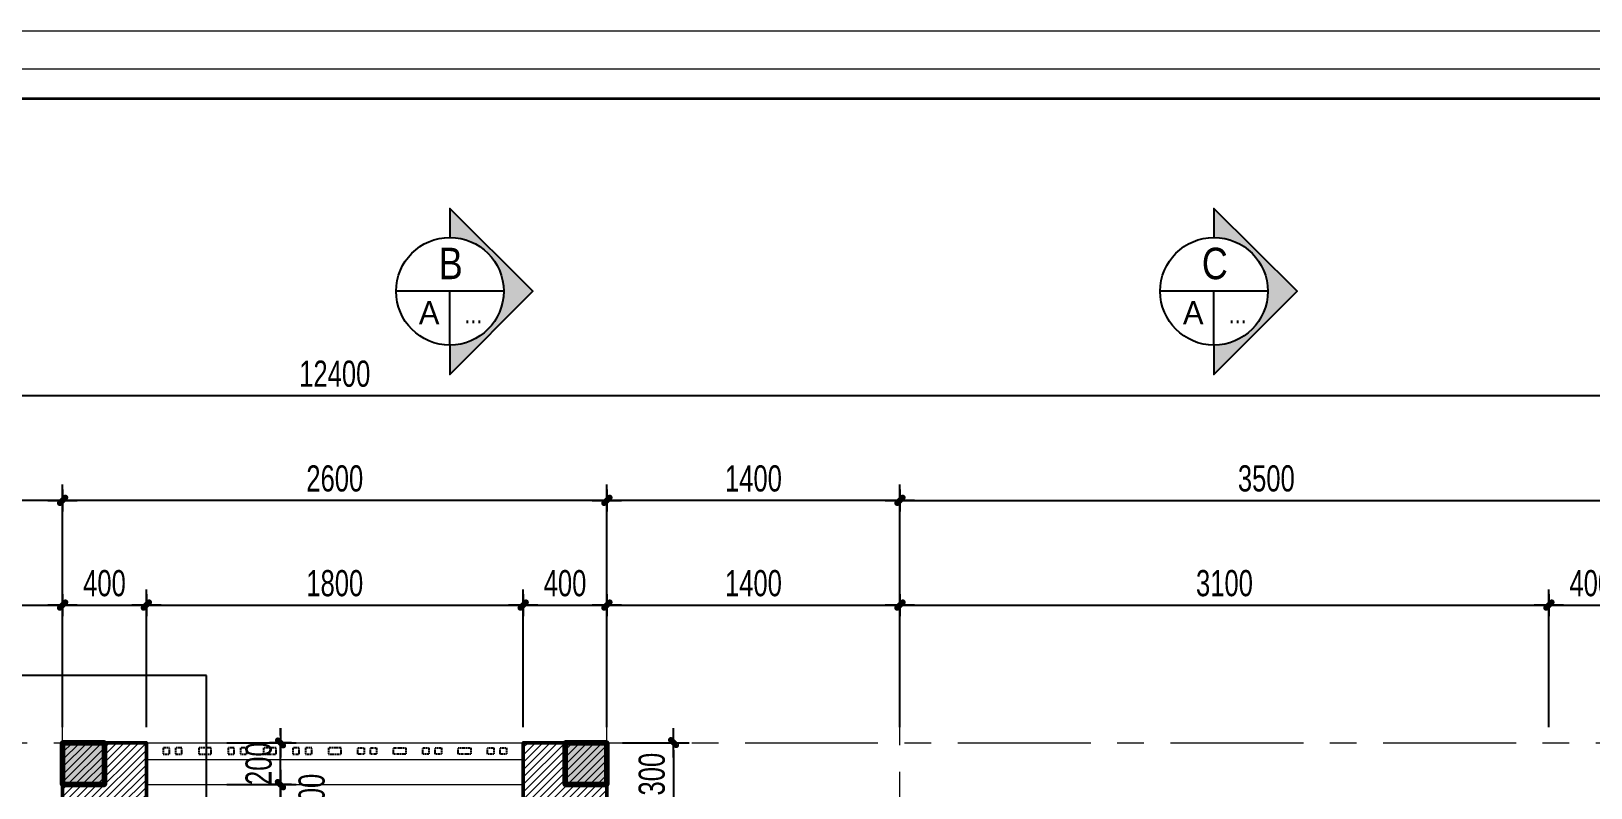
# Model space of a CAD drawing. Header units: inches. Extents: x 88947 to 296847, y 35049 to 161062.
# Drawn here: x 160798 to 168248, y 73442 to 77053 of the extents above; entities that cross this region are included whole.
import ezdxf
from ezdxf.enums import TextEntityAlignment as Align

# ---------------------------------------------------------------- set-up
doc = ezdxf.new("R2010")
doc.units = ezdxf.units.IN
doc.header["$MEASUREMENT"] = 0
doc.header["$PDMODE"] = 1
for name, pattern in [('ACAD_ISO03W100', [30, 12, -18]), ('CENTER', [50.8, 31.75, -6.35, 6.35, -6.35]), ('HIDDEN', [0.375, 0.25, -0.125])]:
    doc.linetypes.add(name, pattern=pattern)
for name, color, linetype, lineweight in [('A-Dims', 145, 'Continuous', 25), ('A-Text', 30, 'Continuous', 9), ('A-Wall', 2, 'Continuous', 35), ('DIM', 7, 'Continuous', 25), ('HACTH', 8, 'Continuous', 5), ('HATCH', 8, 'Continuous', 5), ('KHUNG 1', 6, 'Continuous', 70), ('KHUNG 2', 144, 'Continuous', 18), ('KY HIEU', 4, 'Continuous', 25), ('NETMANH', 192, 'Continuous', 18), ('netthay', 254, 'Continuous', 25), ('THAY', 3, 'Continuous', 18), ('TRUC', 252, 'ACAD_ISO03W100', 13), ('TUONG', 4, 'Continuous', 50)]:
    doc.layers.add(name, color=color, linetype=linetype, lineweight=lineweight)
doc.layers.add('text', color=2, linetype='Continuous')
doc.styles.add('AVO-B', font='VAVOB.TTF')
doc.styles.add('DDCo-B-Helve-condense', font='VHELVCB.TTF')
doc.styles.add('VNI-HELVE-CONDENSE', font='VNARIAL.TTF', dxfattribs={"width": 0.7})
doc.dimstyles.new('TAS-100', dxfattribs={"dimscale": 50, "dimtxt": 2.5, "dimasz": 0.7, "dimexe": 1.5, "dimexo": 1.5, "dimgap": 0.8, "dimtad": 1, "dimdec": 0, "dimzin": 3, "dimdsep": 46, "dimtxsty": 'VNI-HELVE-CONDENSE', "dimblk": 'TICK', "dimcen": 2.5, "dimclrt": 71, "dimazin": 2, "dimtfac": 0.75, "dimtdec": 0, "dimtix": 1, "dimtmove": 2, "dimatfit": 2, "dimldrblk": 'TICK123', "dimfxl": 1.5, "dimtolj": 1, "dimtzin": 0, "dimarcsym": 0})
doc.dimstyles.new('TAS-50', dxfattribs={"dimscale": 25, "dimtxt": 2.5, "dimasz": 0.7, "dimexe": 1.5, "dimexo": 1.5, "dimgap": 0.8, "dimtad": 1, "dimdec": 0, "dimzin": 3, "dimdsep": 46, "dimtxsty": 'VNI-HELVE-CONDENSE', "dimblk": 'TICK', "dimcen": 2.5, "dimclrt": 71, "dimazin": 2, "dimtfac": 0.75, "dimtdec": 0, "dimtix": 1, "dimtmove": 2, "dimatfit": 2, "dimldrblk": 'TICK123', "dimfxl": 1.5, "dimtolj": 1, "dimtzin": 0, "dimarcsym": 0})

# ---------------------------------------------------------------- blocks, each defined once
blk = doc.blocks.new('khung ten')
at = {"layer": 'A-Wall', "ltscale": 0.7}
blk.add_lwpolyline([(267204, -219099), (305804, -219099), (305804, -190799), (267204, -190799)], close=True, dxfattribs=at)
at = {"layer": 'KHUNG 2', "ltscale": 0.7}
blk.add_lwpolyline([(267004, -219299), (306004, -219299), (306004, -190599), (267004, -190599)], close=True, dxfattribs=at)
at = {"layer": 'NETMANH', "ltscale": 0.7}
blk.add_lwpolyline([(265004, -220042), (307004, -220042), (307004, -190342), (265004, -190342)], close=True, dxfattribs=at)
blk = doc.blocks.new('TICK')
at = {"layer": 'A-Dims', "color": 1}
for p, q in [((-2, 0), (2, 0)), ((0, 1.5), (0, -1.5))]:
    blk.add_line(p, q, dxfattribs=at)
at = {"layer": 'A-Dims', "color": 1, "const_width": 0.788}
blk.add_lwpolyline([(-0.33, -0.35), (0.38, 0.38)], dxfattribs=at)
at = {"layer": 'A-Dims', "color": 1, "const_width": 0.394}
for points in [[(0.24, 0.52, -0.414214), (0.52, 0.52, -1)], [(0.52, 0.52, -0.414214), (0.52, 0.24, -1)], [(-0.47, -0.21, 0.414214), (-0.47, -0.49, 1)], [(-0.47, -0.49, 0.414214), (-0.19, -0.49, 1)]]:
    blk.add_lwpolyline(points, format="xyb", dxfattribs=at)
blk = doc.blocks.new('*D112')
at = {"layer": 'Defpoints', "color": 0}
for p in [(160947.7, 74314), (159547.7, 73656.8), (160947.7, 73656.8)]:
    blk.add_point(p, dxfattribs=at)
at = {"layer": 'DIM', "color": 0, "lineweight": -2}
for p, q in [((159547.7, 73731.8), (159547.7, 74389)), ((160947.7, 73731.8), (160947.7, 74389)), ((159582.7, 74314), (160912.7, 74314))]:
    blk.add_line(p, q, dxfattribs=at)
at = {"layer": 'DIM', "color": 0, "lineweight": -2, "xscale": 35, "yscale": 35, "zscale": 35, "rotation": 180}
blk.add_blockref('TICK', (159547.7, 74314), dxfattribs=at)
at = {"layer": 'DIM', "color": 0, "lineweight": -2, "xscale": 35, "yscale": 35, "zscale": 35}
blk.add_blockref('TICK', (160947.7, 74314), dxfattribs=at)
at = {"layer": 'DIM', "color": 71, "insert": (160247.7, 74417.8), "char_height": 125, "attachment_point": 5, "style": 'VNI-HELVE-CONDENSE'}
blk.add_mtext('\\A1;1400', dxfattribs=at)
blk = doc.blocks.new('TICK123')
at = {"layer": 'A-Dims', "color": 1}
blk.add_lwpolyline([(0.05, 0, 0, 0.84, 0), (-2.11, 0, 8.4, 8.4, 0)], format="xyseb", dxfattribs=at)
blk = doc.blocks.new('*D163')
at = {"layer": 'Defpoints', "color": 0}
for p in [(161347.7, 74314), (160947.7, 73656.8), (161347.7, 73656.8)]:
    blk.add_point(p, dxfattribs=at)
at = {"layer": 'DIM', "color": 0, "lineweight": -2}
for p, q in [((160947.7, 73731.8), (160947.7, 74389)), ((161347.7, 73731.8), (161347.7, 74389)), ((160982.7, 74314), (161312.7, 74314))]:
    blk.add_line(p, q, dxfattribs=at)
at = {"layer": 'DIM', "color": 0, "lineweight": -2, "xscale": 35, "yscale": 35, "zscale": 35, "rotation": 180}
blk.add_blockref('TICK', (160947.7, 74314), dxfattribs=at)
at = {"layer": 'DIM', "color": 0, "lineweight": -2, "xscale": 35, "yscale": 35, "zscale": 35}
blk.add_blockref('TICK', (161347.7, 74314), dxfattribs=at)
at = {"layer": 'DIM', "color": 71, "insert": (161147.7, 74417.8), "char_height": 125, "attachment_point": 5, "style": 'VNI-HELVE-CONDENSE'}
blk.add_mtext('\\A1;400', dxfattribs=at)
blk = doc.blocks.new('*D164')
at = {"layer": 'Defpoints', "color": 0}
for p in [(163147.7, 74314), (161347.7, 73656.8), (163147.7, 73656.8)]:
    blk.add_point(p, dxfattribs=at)
at = {"layer": 'DIM', "color": 0, "lineweight": -2}
for p, q in [((161347.7, 73731.8), (161347.7, 74389)), ((163147.7, 73731.8), (163147.7, 74389)), ((161382.7, 74314), (163112.7, 74314))]:
    blk.add_line(p, q, dxfattribs=at)
at = {"layer": 'DIM', "color": 0, "lineweight": -2, "xscale": 35, "yscale": 35, "zscale": 35, "rotation": 180}
blk.add_blockref('TICK', (161347.7, 74314), dxfattribs=at)
at = {"layer": 'DIM', "color": 0, "lineweight": -2, "xscale": 35, "yscale": 35, "zscale": 35}
blk.add_blockref('TICK', (163147.7, 74314), dxfattribs=at)
at = {"layer": 'DIM', "color": 71, "insert": (162247.7, 74417.8), "char_height": 125, "attachment_point": 5, "style": 'VNI-HELVE-CONDENSE'}
blk.add_mtext('\\A1;1800', dxfattribs=at)
blk = doc.blocks.new('*D165')
at = {"layer": 'Defpoints', "color": 0}
for p in [(163547.7, 74314), (163147.7, 73656.8), (163547.7, 73656.8)]:
    blk.add_point(p, dxfattribs=at)
at = {"layer": 'DIM', "color": 0, "lineweight": -2}
for p, q in [((163147.7, 73731.8), (163147.7, 74389)), ((163547.7, 73731.8), (163547.7, 74389)), ((163182.7, 74314), (163512.7, 74314))]:
    blk.add_line(p, q, dxfattribs=at)
at = {"layer": 'DIM', "color": 0, "lineweight": -2, "xscale": 35, "yscale": 35, "zscale": 35, "rotation": 180}
blk.add_blockref('TICK', (163147.7, 74314), dxfattribs=at)
at = {"layer": 'DIM', "color": 0, "lineweight": -2, "xscale": 35, "yscale": 35, "zscale": 35}
blk.add_blockref('TICK', (163547.7, 74314), dxfattribs=at)
at = {"layer": 'DIM', "color": 71, "insert": (163347.7, 74417.8), "char_height": 125, "attachment_point": 5, "style": 'VNI-HELVE-CONDENSE'}
blk.add_mtext('\\A1;400', dxfattribs=at)
blk = doc.blocks.new('*D113')
at = {"layer": 'Defpoints', "color": 0}
for p in [(164947.7, 74314), (163547.7, 73656.8), (164947.7, 73656.8)]:
    blk.add_point(p, dxfattribs=at)
at = {"layer": 'DIM', "color": 0, "lineweight": -2}
for p, q in [((163547.7, 73731.8), (163547.7, 74389)), ((164947.7, 73731.8), (164947.7, 74389)), ((163582.7, 74314), (164912.7, 74314))]:
    blk.add_line(p, q, dxfattribs=at)
at = {"layer": 'DIM', "color": 0, "lineweight": -2, "xscale": 35, "yscale": 35, "zscale": 35, "rotation": 180}
blk.add_blockref('TICK', (163547.7, 74314), dxfattribs=at)
at = {"layer": 'DIM', "color": 0, "lineweight": -2, "xscale": 35, "yscale": 35, "zscale": 35}
blk.add_blockref('TICK', (164947.7, 74314), dxfattribs=at)
at = {"layer": 'DIM', "color": 71, "insert": (164247.7, 74417.8), "char_height": 125, "attachment_point": 5, "style": 'VNI-HELVE-CONDENSE'}
blk.add_mtext('\\A1;1400', dxfattribs=at)
blk = doc.blocks.new('*D114')
at = {"layer": 'Defpoints', "color": 0}
for p in [(168047.7, 74314), (164947.7, 73656.8), (168047.7, 73656.8)]:
    blk.add_point(p, dxfattribs=at)
at = {"layer": 'DIM', "color": 0, "lineweight": -2}
for p, q in [((164947.7, 73731.8), (164947.7, 74389)), ((168047.7, 73731.8), (168047.7, 74389)), ((164982.7, 74314), (168012.7, 74314))]:
    blk.add_line(p, q, dxfattribs=at)
at = {"layer": 'DIM', "color": 0, "lineweight": -2, "xscale": 35, "yscale": 35, "zscale": 35, "rotation": 180}
blk.add_blockref('TICK', (164947.7, 74314), dxfattribs=at)
at = {"layer": 'DIM', "color": 0, "lineweight": -2, "xscale": 35, "yscale": 35, "zscale": 35}
blk.add_blockref('TICK', (168047.7, 74314), dxfattribs=at)
at = {"layer": 'DIM', "color": 71, "insert": (166497.7, 74417.9), "char_height": 125, "attachment_point": 5, "style": 'VNI-HELVE-CONDENSE'}
blk.add_mtext('\\A1;3100', dxfattribs=at)
blk = doc.blocks.new('*D115')
at = {"layer": 'Defpoints', "color": 0}
for p in [(168447.7, 74314), (168047.7, 73656.8), (168447.7, 73656.8)]:
    blk.add_point(p, dxfattribs=at)
at = {"layer": 'DIM', "color": 0, "lineweight": -2}
for p, q in [((168047.7, 73731.8), (168047.7, 74389)), ((168447.7, 73731.8), (168447.7, 74389)), ((168082.7, 74314), (168412.7, 74314))]:
    blk.add_line(p, q, dxfattribs=at)
at = {"layer": 'DIM', "color": 0, "lineweight": -2, "xscale": 35, "yscale": 35, "zscale": 35, "rotation": 180}
blk.add_blockref('TICK', (168047.7, 74314), dxfattribs=at)
at = {"layer": 'DIM', "color": 0, "lineweight": -2, "xscale": 35, "yscale": 35, "zscale": 35}
blk.add_blockref('TICK', (168447.7, 74314), dxfattribs=at)
at = {"layer": 'DIM', "color": 71, "insert": (168247.7, 74417.8), "char_height": 125, "attachment_point": 5, "style": 'VNI-HELVE-CONDENSE'}
blk.add_mtext('\\A1;400', dxfattribs=at)
blk = doc.blocks.new('*D117')
at = {"layer": 'Defpoints', "color": 0}
for p in [(168447.7, 74814), (164947.7, 73656.8), (168447.7, 73656.8)]:
    blk.add_point(p, dxfattribs=at)
at = {"layer": 'DIM', "color": 0, "lineweight": -2}
for p, q in [((164947.7, 73731.8), (164947.7, 74889)), ((168447.7, 73731.8), (168447.7, 74889)), ((164982.7, 74814), (168412.7, 74814))]:
    blk.add_line(p, q, dxfattribs=at)
at = {"layer": 'DIM', "color": 0, "lineweight": -2, "xscale": 35, "yscale": 35, "zscale": 35, "rotation": 180}
blk.add_blockref('TICK', (164947.7, 74814), dxfattribs=at)
at = {"layer": 'DIM', "color": 0, "lineweight": -2, "xscale": 35, "yscale": 35, "zscale": 35}
blk.add_blockref('TICK', (168447.7, 74814), dxfattribs=at)
at = {"layer": 'DIM', "color": 71, "insert": (166697.7, 74917.9), "char_height": 125, "attachment_point": 5, "style": 'VNI-HELVE-CONDENSE'}
blk.add_mtext('\\A1;3500', dxfattribs=at)
blk = doc.blocks.new('*D118')
at = {"layer": 'Defpoints', "color": 0}
for p in [(163547.7, 74814), (163547.7, 73656.8), (164947.7, 73656.8)]:
    blk.add_point(p, dxfattribs=at)
at = {"layer": 'DIM', "color": 0, "lineweight": -2}
for p, q in [((163547.7, 73731.8), (163547.7, 74889)), ((164947.7, 73731.8), (164947.7, 74889)), ((164912.7, 74814), (163582.7, 74814))]:
    blk.add_line(p, q, dxfattribs=at)
at = {"layer": 'DIM', "color": 0, "lineweight": -2, "xscale": 35, "yscale": 35, "zscale": 35, "rotation": 180}
blk.add_blockref('TICK', (163547.7, 74814), dxfattribs=at)
at = {"layer": 'DIM', "color": 0, "lineweight": -2, "xscale": 35, "yscale": 35, "zscale": 35}
blk.add_blockref('TICK', (164947.7, 74814), dxfattribs=at)
at = {"layer": 'DIM', "color": 71, "insert": (164247.7, 74917.8), "char_height": 125, "attachment_point": 5, "style": 'VNI-HELVE-CONDENSE'}
blk.add_mtext('\\A1;1400', dxfattribs=at)
blk = doc.blocks.new('*D119')
at = {"layer": 'Defpoints', "color": 0}
for p in [(160947.7, 74814), (160947.7, 73656.8), (163547.7, 73656.8)]:
    blk.add_point(p, dxfattribs=at)
at = {"layer": 'DIM', "color": 0, "lineweight": -2}
for p, q in [((160947.7, 73731.8), (160947.7, 74889)), ((163547.7, 73731.8), (163547.7, 74889)), ((163512.7, 74814), (160982.7, 74814))]:
    blk.add_line(p, q, dxfattribs=at)
at = {"layer": 'DIM', "color": 0, "lineweight": -2, "xscale": 35, "yscale": 35, "zscale": 35, "rotation": 180}
blk.add_blockref('TICK', (160947.7, 74814), dxfattribs=at)
at = {"layer": 'DIM', "color": 0, "lineweight": -2, "xscale": 35, "yscale": 35, "zscale": 35}
blk.add_blockref('TICK', (163547.7, 74814), dxfattribs=at)
at = {"layer": 'DIM', "color": 71, "insert": (162247.7, 74917.8), "char_height": 125, "attachment_point": 5, "style": 'VNI-HELVE-CONDENSE'}
blk.add_mtext('\\A1;2600', dxfattribs=at)
blk = doc.blocks.new('*D120')
at = {"layer": 'Defpoints', "color": 0}
for p in [(159547.7, 74814), (159547.7, 73656.8), (160947.7, 73656.8)]:
    blk.add_point(p, dxfattribs=at)
at = {"layer": 'DIM', "color": 0, "lineweight": -2}
for p, q in [((159547.7, 73731.8), (159547.7, 74889)), ((160947.7, 73731.8), (160947.7, 74889)), ((160912.7, 74814), (159582.7, 74814))]:
    blk.add_line(p, q, dxfattribs=at)
at = {"layer": 'DIM', "color": 0, "lineweight": -2, "xscale": 35, "yscale": 35, "zscale": 35, "rotation": 180}
blk.add_blockref('TICK', (159547.7, 74814), dxfattribs=at)
at = {"layer": 'DIM', "color": 0, "lineweight": -2, "xscale": 35, "yscale": 35, "zscale": 35}
blk.add_blockref('TICK', (160947.7, 74814), dxfattribs=at)
at = {"layer": 'DIM', "color": 71, "insert": (160247.7, 74917.8), "char_height": 125, "attachment_point": 5, "style": 'VNI-HELVE-CONDENSE'}
blk.add_mtext('\\A1;1400', dxfattribs=at)
blk = doc.blocks.new('*D122')
at = {"layer": 'Defpoints', "color": 0}
for p in [(168447.7, 75314), (156047.7, 73656.8), (168447.7, 73656.8)]:
    blk.add_point(p, dxfattribs=at)
at = {"layer": 'DIM', "color": 0, "lineweight": -2}
for p, q in [((156047.7, 73731.8), (156047.7, 75389)), ((168447.7, 73731.8), (168447.7, 75389)), ((156082.7, 75314), (168412.7, 75314))]:
    blk.add_line(p, q, dxfattribs=at)
at = {"layer": 'DIM', "color": 0, "lineweight": -2, "xscale": 35, "yscale": 35, "zscale": 35, "rotation": 180}
blk.add_blockref('TICK', (156047.7, 75314), dxfattribs=at)
at = {"layer": 'DIM', "color": 0, "lineweight": -2, "xscale": 35, "yscale": 35, "zscale": 35}
blk.add_blockref('TICK', (168447.7, 75314), dxfattribs=at)
at = {"layer": 'DIM', "color": 71, "insert": (162247.7, 75417.8), "char_height": 125, "attachment_point": 5, "style": 'VNI-HELVE-CONDENSE'}
blk.add_mtext('\\A1;12400', dxfattribs=at)
blk = doc.blocks.new('*D142')
at = {"layer": 'Defpoints', "color": 0}
for p in [(163547.7, 73656.8), (163547.7, 73356.8), (163866.4, 73356.8)]:
    blk.add_point(p, dxfattribs=at)
at = {"layer": 'DIM', "color": 0, "lineweight": -2}
for p, q in [((163622.7, 73656.8), (163941.4, 73656.8)), ((163866.4, 73621.8), (163866.4, 73391.8)), ((163622.7, 73356.8), (163941.4, 73356.8))]:
    blk.add_line(p, q, dxfattribs=at)
at = {"layer": 'DIM', "color": 0, "lineweight": -2, "xscale": 35, "yscale": 35, "zscale": 35}
for p, rotation in [((163866.4, 73656.8), 90), ((163866.4, 73356.8), 270)]:
    blk.add_blockref('TICK', p, dxfattribs=dict(at, rotation=rotation))
at = {"layer": 'DIM', "color": 71, "insert": (163762.5, 73506.8), "char_height": 125, "attachment_point": 5, "rotation": 90, "style": 'VNI-HELVE-CONDENSE'}
blk.add_mtext('\\A1;300', dxfattribs=at)
blk = doc.blocks.new('*D151')
at = {"layer": 'Defpoints', "color": 0}
for p in [(161657.7, 73656.8), (161988.3, 73656.8), (161657.7, 73456.8)]:
    blk.add_point(p, dxfattribs=at)
at = {"layer": 'DIM', "color": 0, "lineweight": -2}
for p, q in [((161988.3, 73691.8), (161988.3, 73726.8)), ((161732.7, 73656.8), (162063.3, 73656.8)), ((161988.3, 73456.8), (161988.3, 73656.8)), ((161732.7, 73456.8), (162063.3, 73456.8)), ((161988.3, 73421.8), (161988.3, 73386.8))]:
    blk.add_line(p, q, dxfattribs=at)
at = {"layer": 'DIM', "color": 0, "lineweight": -2, "xscale": 35, "yscale": 35, "zscale": 35}
for p, rotation in [((161988.3, 73656.8), 270), ((161988.3, 73456.8), 90)]:
    blk.add_blockref('TICK', p, dxfattribs=dict(at, rotation=rotation))
at = {"layer": 'DIM', "color": 71, "insert": (161884.5, 73556.8), "char_height": 125, "attachment_point": 5, "rotation": 90, "style": 'VNI-HELVE-CONDENSE'}
blk.add_mtext('\\A1;200', dxfattribs=at)
blk = doc.blocks.new('*D160')
at = {"layer": 'Defpoints', "color": 0}
for p in [(161657.7, 73456.8), (161988.3, 73456.8), (161657.7, 73356.8)]:
    blk.add_point(p, dxfattribs=at)
at = {"layer": 'DIM', "color": 0, "lineweight": -2}
for p, q in [((161988.3, 73491.8), (161988.3, 73526.8)), ((161732.7, 73456.8), (162063.3, 73456.8)), ((161988.3, 73356.8), (161988.3, 73456.8)), ((161732.7, 73356.8), (162063.3, 73356.8)), ((161988.3, 73321.8), (161988.3, 73286.8))]:
    blk.add_line(p, q, dxfattribs=at)
at = {"layer": 'DIM', "color": 0, "lineweight": -2, "xscale": 35, "yscale": 35, "zscale": 35}
for p, rotation in [((161988.3, 73456.8), 270), ((161988.3, 73356.8), 90)]:
    blk.add_blockref('TICK', p, dxfattribs=dict(at, rotation=rotation))
at = {"layer": 'DIM', "color": 71, "insert": (162137.7, 73406.8), "char_height": 125, "attachment_point": 5, "rotation": 90, "style": 'VNI-HELVE-CONDENSE'}
blk.add_mtext('\\A1;100', dxfattribs=at)

msp = doc.modelspace()

# ---------------------------------------------------------------- hatches: boundary and pattern name
at = {"layer": 'HATCH'}
h = msp.add_hatch(dxfattribs=at)
h.set_pattern_fill('ANSI31', color=256, scale=200, style=0)
h.set_pattern_definition([(45, (161047.74, 73356.807), (-17.6777, 17.6777), [])])
h.paths.add_polyline_path([(161347.7, 73356.8), (160947.7, 73356.8), (160947.7, 73656.8), (161347.7, 73656.8)])
h = msp.add_hatch(dxfattribs=at)
h.set_pattern_fill('ANSI31', color=256, scale=200, style=0)
h.set_pattern_definition([(45, (163047.74, 73356.807), (-17.6777, 17.6777), [])])
h.paths.add_polyline_path([(163147.7, 73356.8), (163547.7, 73356.8), (163547.7, 73656.8), (163147.7, 73656.8)])
at = {"layer": 'KY HIEU'}
for points in [[(163194.6, 75812), (162797.7, 76208.9), (162797.7, 76068.9, -1), (162797.7, 75555.1), (162797.7, 75415.1)], [(166844.6, 75812), (166447.7, 76208.9), (166447.7, 76068.9, -1), (166447.7, 75555.1), (166447.7, 75415.1)]]:
    msp.add_hatch(color=256, dxfattribs=at).paths.add_polyline_path(points)

# ---------------------------------------------------------------- linework, layer by layer
at = {"layer": 'KHUNG 1'}
for points in [[(160947.7, 73656.8), (161147.7, 73656.8), (161147.7, 73456.8), (160947.7, 73456.8)], [(160947.7, 73456.8), (161147.7, 73456.8), (161147.7, 73656.8), (160947.7, 73656.8)], [(160947.7, 73656.8), (161147.7, 73656.8), (161147.7, 73456.8), (160947.7, 73456.8)], [(160947.7, 73456.8), (161147.7, 73456.8), (161147.7, 73656.8), (160947.7, 73656.8)], [(163347.7, 73656.8), (163547.7, 73656.8), (163547.7, 73456.8), (163347.7, 73456.8)], [(163547.7, 73656.8), (163347.7, 73656.8), (163347.7, 73456.8), (163547.7, 73456.8)], [(163347.7, 73656.8), (163547.7, 73656.8), (163547.7, 73456.8), (163347.7, 73456.8)], [(163547.7, 73656.8), (163347.7, 73656.8), (163347.7, 73456.8), (163547.7, 73456.8)]]:
    msp.add_lwpolyline(points, close=True, dxfattribs=at)
for points in [[(160947.7, 73456.8), (161147.7, 73456.8), (160947.7, 73656.8), (161147.7, 73656.8)], [(160947.7, 73656.8), (161147.7, 73656.8), (160947.7, 73456.8), (161147.7, 73456.8)], [(160947.7, 73456.8), (161147.7, 73456.8), (160947.7, 73656.8), (161147.7, 73656.8)], [(160947.7, 73656.8), (161147.7, 73656.8), (160947.7, 73456.8), (161147.7, 73456.8)], [(163347.7, 73456.8), (163547.7, 73456.8), (163347.7, 73656.8), (163547.7, 73656.8)], [(163547.7, 73456.8), (163347.7, 73456.8), (163547.7, 73656.8), (163347.7, 73656.8)], [(163347.7, 73456.8), (163547.7, 73456.8), (163347.7, 73656.8), (163547.7, 73656.8)], [(163547.7, 73456.8), (163347.7, 73456.8), (163547.7, 73656.8), (163347.7, 73656.8)]]:
    msp.add_solid(points, dxfattribs=at)
at = {"layer": 'netthay', "linetype": 'HIDDEN', "ltscale": 20}
for points in [[(161427.7, 73601.8), (161457.7, 73601.8), (161457.7, 73631.8), (161427.7, 73631.8)], [(161487.7, 73601.8), (161517.7, 73601.8), (161517.7, 73631.8), (161487.7, 73631.8)], [(161597.7, 73601.8), (161657.7, 73601.8), (161657.7, 73631.8), (161597.7, 73631.8)], [(161737.7, 73601.8), (161767.7, 73601.8), (161767.7, 73631.8), (161737.7, 73631.8)], [(161797.7, 73601.8), (161827.7, 73601.8), (161827.7, 73631.8), (161797.7, 73631.8)], [(161907.7, 73601.8), (161967.7, 73601.8), (161967.7, 73631.8), (161907.7, 73631.8)], [(162047.7, 73601.8), (162077.7, 73601.8), (162077.7, 73631.8), (162047.7, 73631.8)], [(162107.7, 73601.8), (162137.7, 73601.8), (162137.7, 73631.8), (162107.7, 73631.8)], [(162217.7, 73601.8), (162277.7, 73601.8), (162277.7, 73631.8), (162217.7, 73631.8)], [(162387.7, 73601.8), (162357.7, 73601.8), (162357.7, 73631.8), (162387.7, 73631.8)], [(162447.7, 73601.8), (162417.7, 73601.8), (162417.7, 73631.8), (162447.7, 73631.8)], [(162587.7, 73601.8), (162527.7, 73601.8), (162527.7, 73631.8), (162587.7, 73631.8)], [(162697.7, 73601.8), (162667.7, 73601.8), (162667.7, 73631.8), (162697.7, 73631.8)], [(162757.7, 73601.8), (162727.7, 73601.8), (162727.7, 73631.8), (162757.7, 73631.8)], [(162897.7, 73601.8), (162837.7, 73601.8), (162837.7, 73631.8), (162897.7, 73631.8)], [(163007.7, 73601.8), (162977.7, 73601.8), (162977.7, 73631.8), (163007.7, 73631.8)], [(163067.7, 73601.8), (163037.7, 73601.8), (163037.7, 73631.8), (163067.7, 73631.8)]]:
    msp.add_lwpolyline(points, close=True, dxfattribs=at)
at = {"layer": 'text', "color": 2, "linetype": 'Continuous'}
for p, q in [((163054.6, 75812), (162540.8, 75812)), ((166704.6, 75812), (166190.8, 75812))]:
    msp.add_line(p, q, dxfattribs=at)
for points in [[(162797.7, 75555.1), (162797.7, 75415.1), (163194.6, 75812), (162797.7, 76207.1), (162797.7, 76068.9)], [(166447.7, 75555.1), (166447.7, 75415.1), (166844.6, 75812), (166447.7, 76207.1), (166447.7, 76068.9)], [(162797.7, 75555.1), (162797.7, 75812)], [(166447.7, 75555.1), (166447.7, 75812)]]:
    msp.add_lwpolyline(points, dxfattribs=at)
for centre in [(162797.7, 75812), (166447.7, 75812)]:
    msp.add_circle(centre, 256.9, dxfattribs=at)
at = {"layer": 'THAY'}
for points in [[(161347.7, 73656.8), (163147.7, 73656.8)], [(161347.7, 73576.8), (163147.7, 73576.8)], [(161347.7, 73456.8), (163147.7, 73456.8)]]:
    msp.add_lwpolyline(points, dxfattribs=at)
at = {"layer": 'TRUC', "linetype": 'CENTER', "ltscale": 20}
for points in [[(160947.7, 61706.8), (160947.7, 74206.8)], [(163547.7, 61706.8), (163547.7, 74206.8)], [(164947.7, 61706.8), (164947.7, 74206.8)], [(154047.7, 73656.8), (170447.7, 73656.8)]]:
    msp.add_lwpolyline(points, dxfattribs=at)
at = {"layer": 'TUONG'}
for points in [[(161347.7, 73356.8), (160947.7, 73356.8), (160947.7, 73656.8), (161347.7, 73656.8)], [(163147.7, 73356.8), (163547.7, 73356.8), (163547.7, 73656.8), (163147.7, 73656.8)]]:
    msp.add_lwpolyline(points, close=True, dxfattribs=at)

# ---------------------------------------------------------------- block references
at = {"layer": 'A-Text', "xscale": 0.7071428571362048, "yscale": 0.7071428573544836, "zscale": 0.7071428573664265}
msp.add_blockref('khung ten', (-39048.5, 211652.7), dxfattribs=at)

# ---------------------------------------------------------------- texts
at = {"layer": 'text', "linetype": 'Continuous'}
for s, height, style, p in [('B', 150, 'DDCo-B-Helve-condense', (162801.7, 75869.8)), ('C', 150, 'DDCo-B-Helve-condense', (166451.7, 75869.8)), ('A', 110, 'AVO-B', (162698.6, 75655)), ('A', 110, 'AVO-B', (166348.6, 75655)), ('...', 90, 'DDCo-B-Helve-condense', (162910.2, 75659)), ('...', 90, 'DDCo-B-Helve-condense', (166560.2, 75659))]:
    msp.add_text(s, height=height, dxfattribs=dict(at, style=style)).set_placement(p, align=Align.CENTER)

# ---------------------------------------------------------------- dimensions: what is measured, and where the dimension line sits
at = {"layer": 'DIM'}
for base, p1, p2, picture, middle in [((168447.7, 75314), (156047.7, 73656.8), (168447.7, 73656.8), '*D122', (162247.7, 75417.8)), ((159547.7, 74814), (160947.7, 73656.8), (159547.7, 73656.8), '*D120', (160247.7, 74917.8)), ((160947.7, 74814), (163547.7, 73656.8), (160947.7, 73656.8), '*D119', (162247.7, 74917.8)), ((163547.7, 74814), (164947.7, 73656.8), (163547.7, 73656.8), '*D118', (164247.7, 74917.8)), ((168447.7, 74814), (164947.7, 73656.8), (168447.7, 73656.8), '*D117', (166697.7, 74917.9)), ((160947.7, 74314), (159547.7, 73656.8), (160947.7, 73656.8), '*D112', (160247.7, 74417.8)), ((161347.7, 74314), (160947.7, 73656.8), (161347.7, 73656.8), '*D163', (161147.7, 74417.8)), ((163147.7, 74314), (161347.7, 73656.8), (163147.7, 73656.8), '*D164', (162247.7, 74417.8)), ((163547.7, 74314), (163147.7, 73656.8), (163547.7, 73656.8), '*D165', (163347.7, 74417.8)), ((164947.7, 74314), (163547.7, 73656.8), (164947.7, 73656.8), '*D113', (164247.7, 74417.8)), ((168047.7, 74314), (164947.7, 73656.8), (168047.7, 73656.8), '*D114', (166497.7, 74417.9)), ((168447.7, 74314), (168047.7, 73656.8), (168447.7, 73656.8), '*D115', (168247.7, 74417.8))]:
    dim = msp.add_linear_dim(base=base, p1=p1, p2=p2, dimstyle='TAS-100', dxfattribs=at)
    dim.commit()
    dim.dimension.update_dxf_attribs({"geometry": picture, "text_midpoint": middle})
for base, p1, p2, picture, middle in [((161988.3, 73656.8), (161657.7, 73456.8), (161657.7, 73656.8), '*D151', (161884.5, 73556.8)), ((163866.4, 73356.8), (163547.7, 73656.8), (163547.7, 73356.8), '*D142', (163762.5, 73506.8))]:
    dim = msp.add_linear_dim(base=base, p1=p1, p2=p2, angle=90, dimstyle='TAS-100', dxfattribs=at)
    dim.commit()
    dim.dimension.update_dxf_attribs({"geometry": picture, "text_midpoint": middle})
dim = msp.add_linear_dim(base=(161988.3, 73456.8), p1=(161657.7, 73356.8), p2=(161657.7, 73456.8), angle=90, dimstyle='TAS-100', dxfattribs=at)
dim.commit()
dim.dimension.update_dxf_attribs({"geometry": '*D160', "text_midpoint": (162137.7, 73406.8), "dimtype": 160})

# ---------------------------------------------------------------- leaders
at = {"layer": 'HACTH'}
msp.add_leader([(161634.9, 73145.7), (161634.9, 73977.9), (159893.8, 73977.9)], dimstyle='TAS-50', override={"dimgap": 0.8, "dimtad": 0}, dxfattribs=at)

doc.saveas('drawing.dxf')
